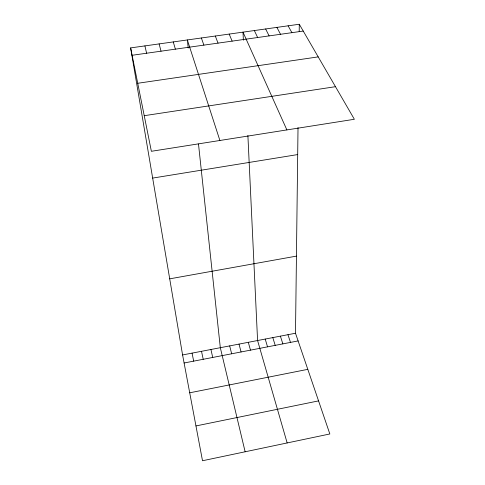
<?xml version="1.0" encoding="UTF-8"?>
<svg xmlns="http://www.w3.org/2000/svg" width="485" height="485" viewBox="0 0 485 485"><rect width="100%" height="100%" fill="white"/><g stroke="black" fill="none" stroke-linecap="round" stroke-linejoin="round"><path stroke-width="0.73" d="M130.635 47.9L151.375 151.29L354.365 119.274L299.287 24.25L130.635 47.9L182.584 354.947L202.512 460.75L329.842 433.966L295.498 333.243L298.02 127.585M299.196 31.555L299.287 24.25M195.958 425.939L318.566 400.883M189.714 392.801L307.805 369.34M184.1 362.992L298.117 340.925M182.584 354.947L295.498 333.243M169.708 278.839L296.444 256.122M152.66 178.086L297.687 154.57M144.233 115.691L335.474 86.682M137.734 83.275L318.202 56.89M132.114 55.278L303.24 31.07M288.114 25.814L291.909 32.671M276.899 27.39L280.53 34.283M265.641 28.967L269.114 35.896M254.34 30.555L257.65 37.521M286.884 129.919L243.003 32.143L243.379 40.188M229.181 34.083L232.127 41.128M215.298 36.029L218.038 43.123M201.354 37.982L203.888 45.123M287.957 334.692L290.503 342.398M219.893 140.486L187.343 39.946L188.204 47.997M280.391 336.147L282.864 343.877M272.806 337.602L275.207 345.356M265.204 339.063L267.532 346.842M173.266 41.922L175.382 49.161M287.156 442.944L257.583 340.531L247.89 135.485M248.308 342.313L250.472 350.146M239.008 344.101L241.081 351.964M159.122 43.905L161.026 51.186M229.678 345.896L231.66 353.789M245.137 451.784L220.317 347.69L198.492 143.99M144.912 45.899L146.603 53.229M210.927 349.497L212.727 357.451M201.511 351.31L203.215 359.294M192.06 353.122L193.673 361.137"/></g></svg>
